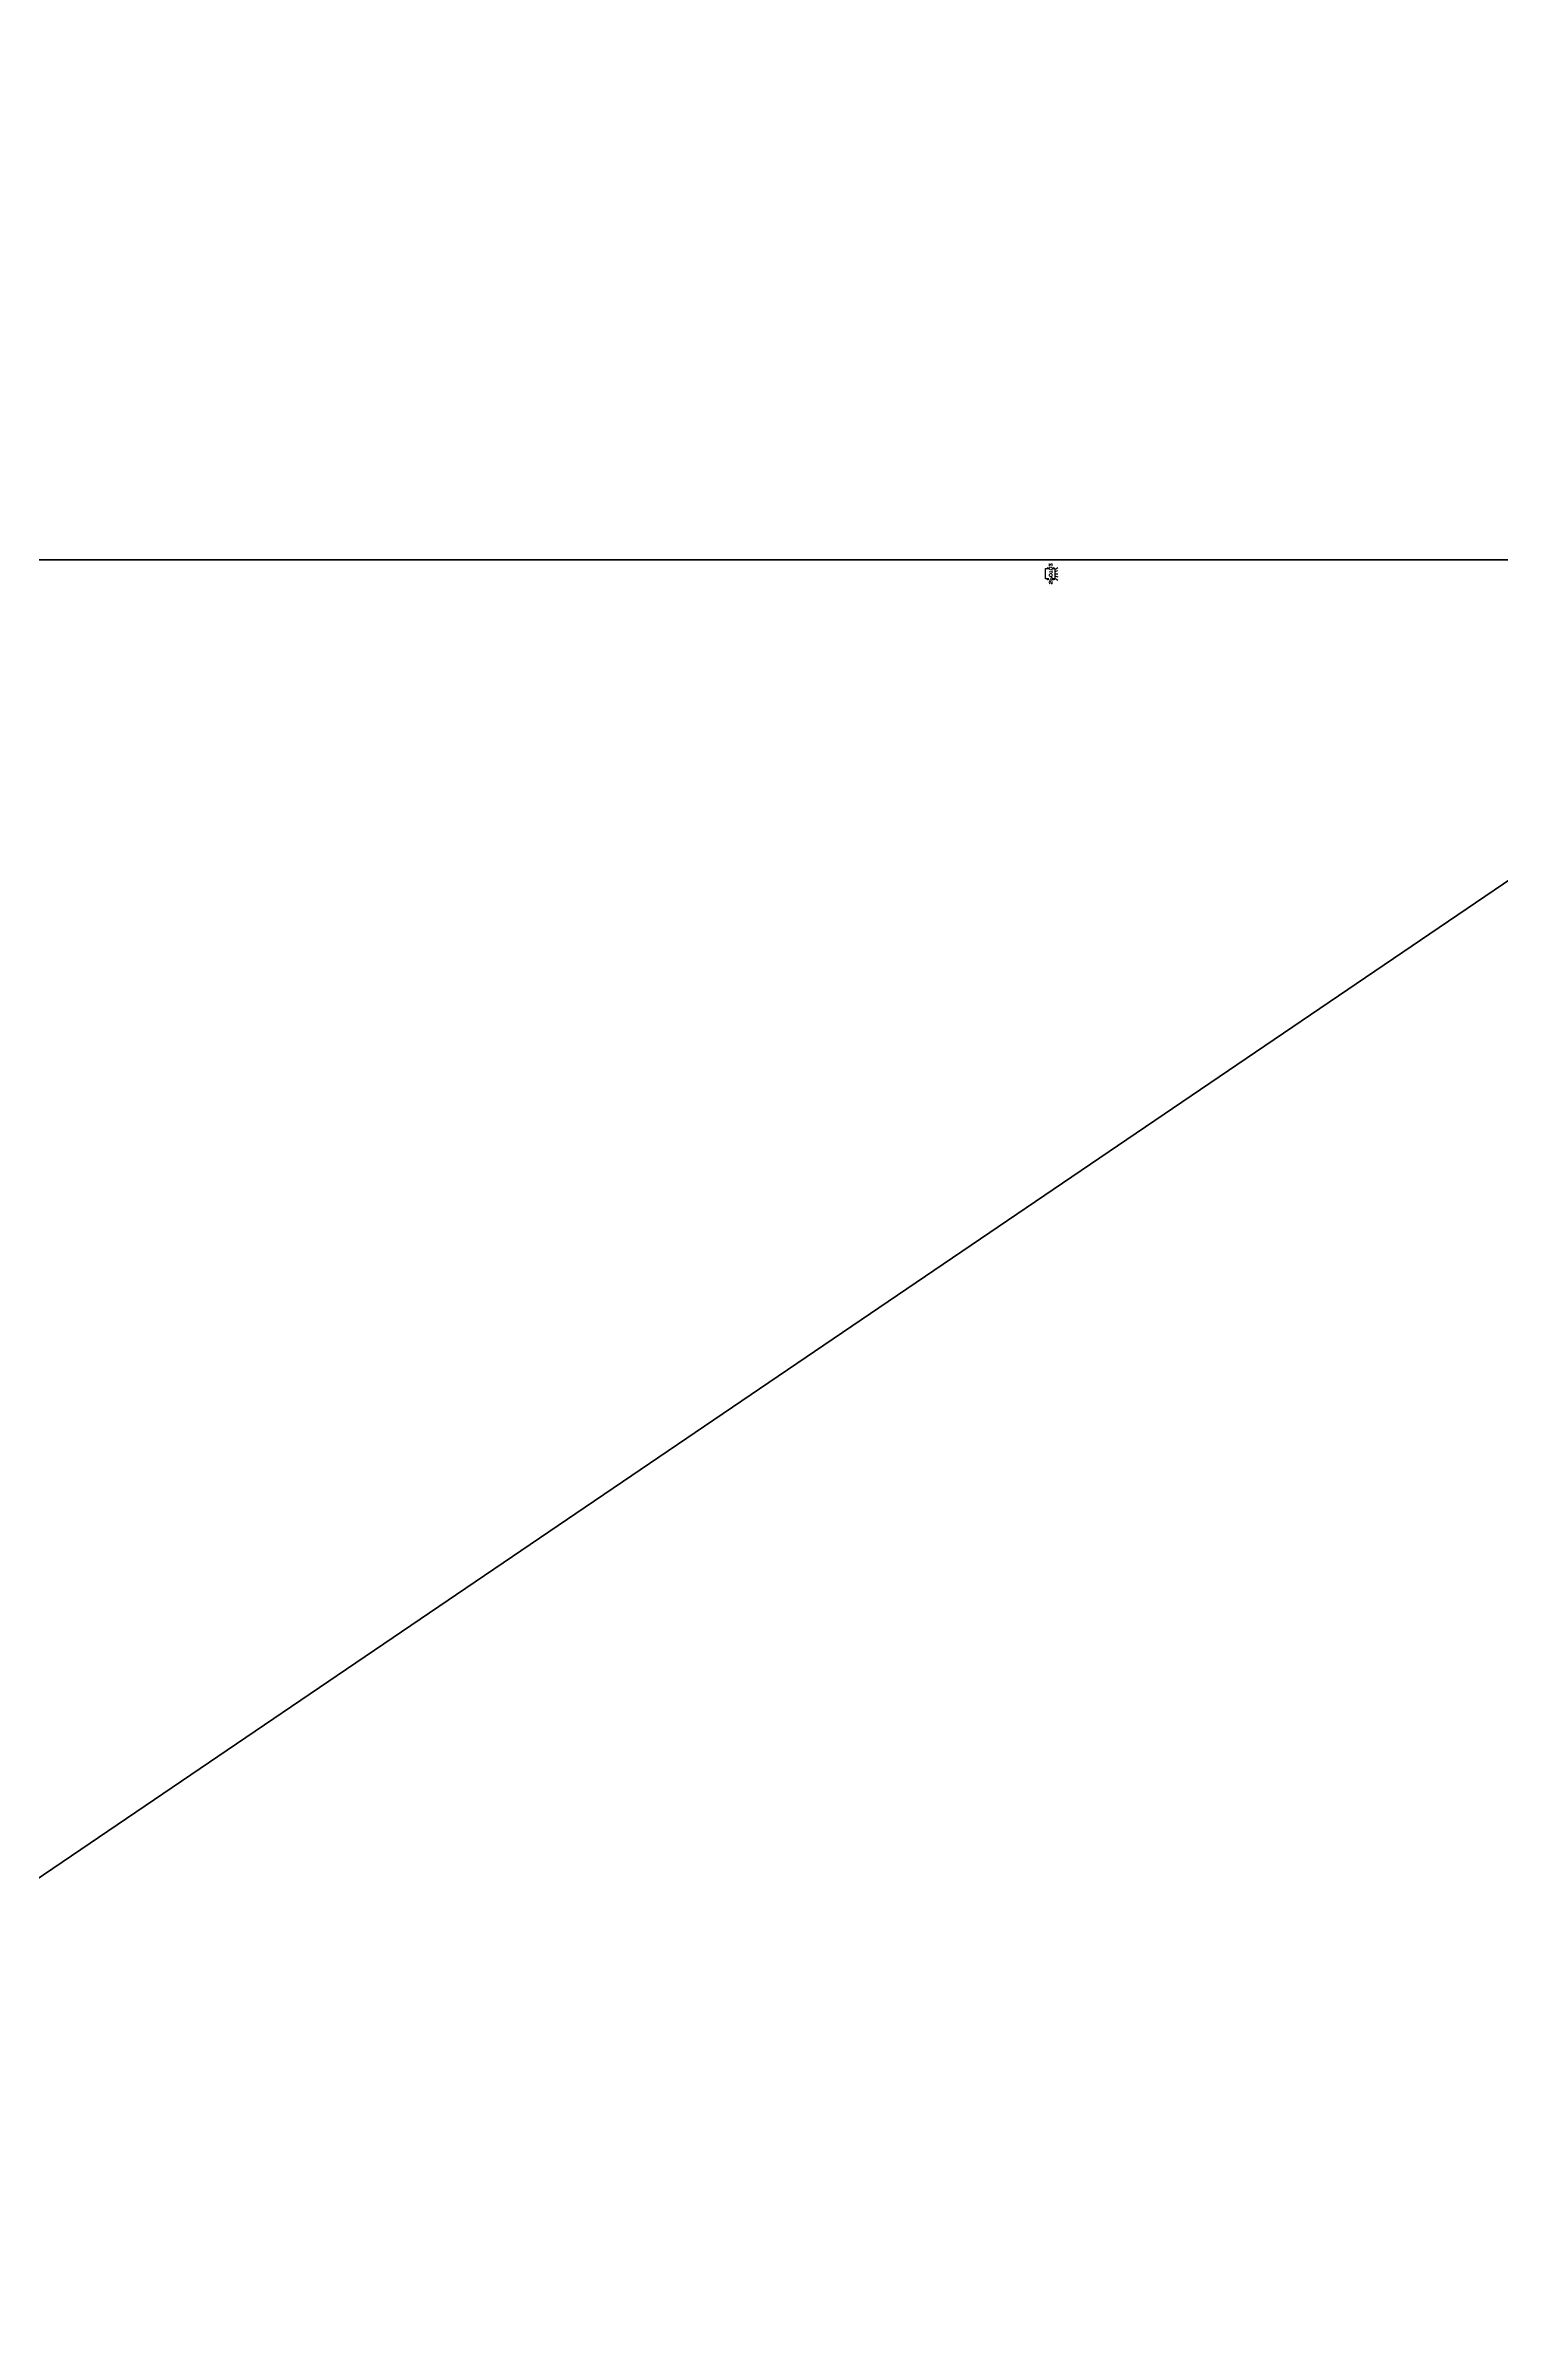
# Model space of a CAD drawing. Header units: inches. Extents: x -290 to 285, y -200 to 203.
# Drawn here: x 49.5 to 119.1, y -84.1 to 25.2 of the extents above; entities that cross this region are included whole.
import ezdxf
from ezdxf.enums import TextEntityAlignment as Align

# ---------------------------------------------------------------- set-up
doc = ezdxf.new("R2010")
doc.units = ezdxf.units.IN
doc.header["$MEASUREMENT"] = 0
doc.layers.get('0').update_dxf_attribs({"color": 76, "true_color": 0x3d8706})
doc.layers.add('ASHADE', color=7, linetype='Continuous')
doc.styles.add('ASHADE', font='simplex', dxfattribs={"height": 0.2})

# ---------------------------------------------------------------- blocks, each defined once
blk = doc.blocks.new('sh_spot')
at = {"layer": 'ASHADE', "color": 7, "linetype": 'Continuous'}
for p, q in [((-0.21, 0.26), (-0.3, 0.46)), ((-0.25, 0.22), (-0.29, 0.22)), ((-0.29, 0.22), (-0.29, 0.18)), ((-0.29, 0.18), (-0.25, 0.18)), ((0.25, 0.26), (-0.25, 0.26)), ((-0.25, 0.26), (-0.25, 0.13)), ((-0.1, 0.26), (-0.15, 0.46)), ((0, 0.26), (0, 0.46)), ((0.1, 0.26), (0.15, 0.46)), ((0.21, 0.26), (0.3, 0.46)), ((0.25, 0.13), (0.25, 0.26)), ((0.25, 0.22), (0.29, 0.22)), ((0.29, 0.18), (0.25, 0.18)), ((0.29, 0.22), (0.29, 0.18)), ((-0.25, -0.18), (-0.29, -0.18)), ((-0.29, -0.18), (-0.29, -0.22)), ((-0.29, -0.22), (-0.25, -0.22)), ((-0.25, -0.13), (-0.25, -0.34)), ((-0.25, -0.34), (0.25, -0.34)), ((0.25, -0.34), (0.25, -0.13)), ((0.25, -0.18), (0.29, -0.18)), ((0.29, -0.22), (0.25, -0.22)), ((0.29, -0.18), (0.29, -0.22))]:
    blk.add_line(p, q, dxfattribs=at)
at = {"layer": 'ASHADE', "color": 1, "linetype": 'Continuous', "style": 'ASHADE'}
blk.add_attdef('SNAME', text='', height=0.2, dxfattribs=at).set_placement((0, -0.1), align=Align.CENTER)
at = {"layer": 'ASHADE', "color": 7, "linetype": 'Continuous', "flags": 1}
for tag, p in [('GNAME', (0, -0.15)), ('LAX', (0, -0.17)), ('LAY', (0, -0.18)), ('LAZ', (0, -0.2)), ('INTENSITY', (0, -0.21)), ('COLOR', (0, -0.23)), ('ZSIZE', (0, -0.24)), ('BIASMIN', (0, -0.26)), ('BIASMAX', (0, -0.27)), ('CONEAN', (0, -0.29)), ('CONEDE', (0, -0.3)), ('BEAMDI', (0, -0.32)), ('LFXYZ', (0, -0.33))]:
    blk.add_attdef(tag, p, '', height=0.01, dxfattribs=at)

msp = doc.modelspace()

# ---------------------------------------------------------------- block references
at = {"extrusion": (0.693236, 0, -0.720711)}
ref = msp.add_blockref('sh_spot', (0, 29.84, 109.69), dxfattribs=at)
ref.add_attrib('SNAME', 'SPOT02', dxfattribs={"layer": 'ASHADE', "color": 1, "linetype": 'Continuous', "extrusion": (0.693236, 0, -0.720711), "height": 0.2, "style": 'ASHADE'}).set_placement((0, 29.84, 109.69), align=Align.MIDDLE_CENTER)

# ---------------------------------------------------------------- meshes
at = {"color": 254, "true_color": 0xe8e8e8}
mesh = msp.add_polyface(dxfattribs=at)
corners = [(-286.9, -193.34, 1.48), (-143.94, -193.34, 1.48), (-0.99, -193.34, 1.48), (141.97, -193.34, 1.48), (284.93, -193.34, 1.48), (-286.9, -96.34, 1.48), (-143.94, -96.34, 1.48), (-0.99, -96.34, 1.48), (141.97, -96.34, 1.48), (284.93, -96.34, 1.48), (-286.9, 0.67, 1.48), (-143.94, 0.67, 1.48), (-0.99, 0.67, 1.48), (141.97, 0.67, 1.48), (284.93, 0.67, 1.48), (-286.9, 97.68, 1.48), (-143.94, 97.68, 1.48), (-0.99, 97.68, 1.48), (141.97, 97.68, 1.48), (284.93, 97.68, 1.48), (-286.9, 194.69, 1.48), (-143.94, 194.69, 1.48), (-0.99, 194.69, 1.48), (141.97, 194.69, 1.48), (284.93, 194.69, 1.48)]
mesh.append_faces([[corners[k] for k in face] for face in [(5, 0, 6, 5), (1, 6, 0, 1), (6, 1, 7, 6), (2, 7, 1, 2), (7, 2, 8, 7), (3, 8, 2, 3), (8, 3, 9, 8), (4, 9, 3, 4), (10, 5, 11, 10), (6, 11, 5, 6), (11, 6, 12, 11), (7, 12, 6, 7), (12, 7, 13, 12), (8, 13, 7, 8), (13, 8, 14, 13), (9, 14, 8, 9), (15, 10, 16, 15), (11, 16, 10, 11), (16, 11, 17, 16), (12, 17, 11, 12), (17, 12, 18, 17), (13, 18, 12, 13), (18, 13, 19, 18), (14, 19, 13, 14), (20, 15, 21, 20), (16, 21, 15, 16), (21, 16, 22, 21), (17, 22, 16, 17), (22, 17, 23, 22), (18, 23, 17, 18), (23, 18, 24, 23), (19, 24, 18, 19)]], dxfattribs={"vtx1": -1, "vtx3": -1, "color": 254})

doc.saveas('drawing.dxf')
